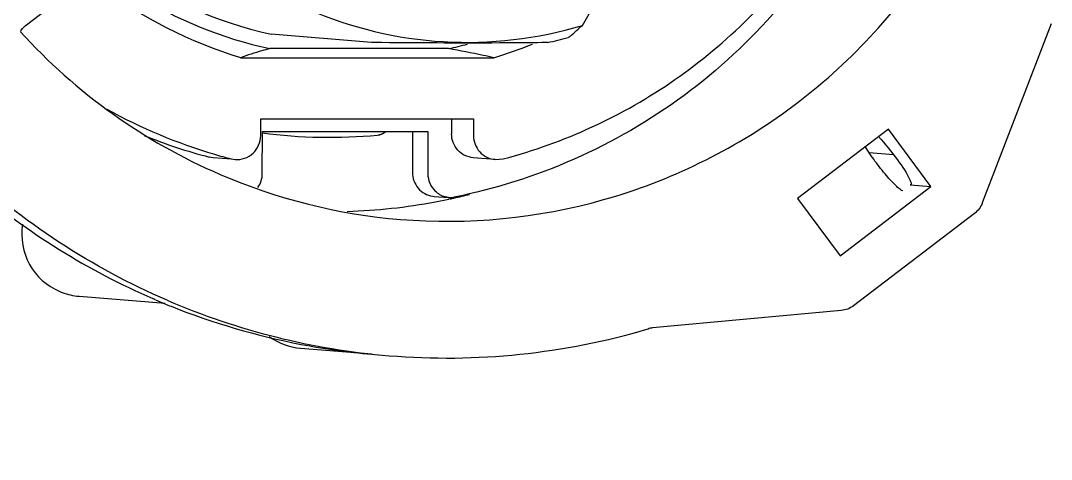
# Model space of a CAD drawing. Header units: metres. Extents: x 27859 to 32645, y 1492 to 8791.
# Drawn here: x 29754.48 to 29775.96, y 5245.79 to 5254.94 of the extents above; entities that cross this region are included whole.
import ezdxf

# ---------------------------------------------------------------- set-up
doc = ezdxf.new("R2010")
doc.units = ezdxf.units.M
doc.linetypes.add('CENTER', pattern=[2, 1.25, -0.25, 0.25, -0.25])
doc.layers.add('E-EQPT', color=190, linetype='Continuous')
doc.layers.add('E-HAT', color=253, linetype='CENTER', lineweight=15)

# ---------------------------------------------------------------- blocks, each defined once
blk = doc.blocks.new('EDG')
at = {"color": 0, "linetype": 'Continuous'}
for p, q in [((1109.994, 2259.233, 1), (1108.517, 2259.354, 1)), ((1098.725, 2258.448, 1), (1102.658, 2258.812, 1)), ((1095.949, 2256.424, 1), (1098.473, 2258.35, 1)), ((1114.611, 2258.151, 1), (1112.819, 2258.298, 1)), ((1113.021, 2258.224, 1), (1113.045, 2258.213, 1)), ((1113.045, 2258.213, 1), (1113.073, 2258.201, 1)), ((1098.748, 2257.311, 1), (1096.856, 2255.866, 1)), ((1099.635, 2256.113, 1), (1098.748, 2257.311, 1)), ((1094.349, 2252.471, 1), (1095.786, 2256.206, 1)), ((1097.743, 2254.668, 1), (1099.635, 2256.113, 1)), ((1106.877, 2256.121, 1), (1106.903, 2256.127, 1)), ((1107.208, 2256.069, 1), (1106.91, 2256.093, 1)), ((1107.241, 2256.065, 1), (1107.208, 2256.069, 1)), ((1097.287, 2255.831, 1), (1096.856, 2255.866, 1)), ((1096.856, 2255.866, 1), (1097.743, 2254.668, 1)), ((1097.276, 2255.828, 1), (1097.287, 2255.831, 1)), ((1107.34, 2254.715, 1), (1107.342, 2255.596, 1)), ((1107.661, 2254.715, 1), (1107.663, 2255.57, 1)), ((1110.791, 2255.596, 1), (1110.789, 2254.715, 1)), ((1097.635, 2255.203, 1), (1098.143, 2255.161, 1)), ((1105.938, 2255.301, 1), (1105.775, 2255.287, 1)), ((1105.938, 2255.301, 1), (1106.395, 2255.264, 1)), ((1111.442, 2255.287, 1), (1111.358, 2255.301, 1)), ((1111.443, 2255.294, 1), (1111.816, 2255.264, 1)), ((1111.815, 2255.264, 1), (1111.899, 2255.25, 1)), ((1106.389, 2254.452, 1), (1106.39, 2254.803, 1)), ((1106.846, 2254.452, 1), (1106.847, 2254.766, 1)), ((1110.789, 2254.715, 1), (1107.34, 2254.715, 1)), ((1110.825, 2254.803, 1), (1110.824, 2254.452, 1)), ((1110.824, 2254.452, 1), (1106.389, 2254.452, 1)), ((1111.244, 2253.179, 1), (1105.964, 2253.179, 1)), ((1104.843, 2252.861, 1), (1104.967, 2252.864, 1)), ((1106.908, 2252.989, 1), (1110.638, 2252.989, 1)), ((1108.513, 2252.86, 1), (1110.605, 2252.689, 1)), ((1115.789, 2252.567, 1), (1115.735, 2252.517, 1)), ((1115.821, 2252.619, 1), (1115.789, 2252.567, 1)), ((1104.121, 2252.504, 1), (1103.56, 2251.522, 1)), ((1114.74, 2251.758, 1), (1115.736, 2252.518, 1))]:
    blk.add_line(p, q, dxfattribs=at)
for centre, radius, start, end in [((1106.944, 2244.692, 1), 14.747, 85.3255, 106.5157), ((1106.916, 2244.61, 1), 14.831, 66.734, 85.2445), ((1107.211, 2244.681, 1), 14.736, 79.157, 84.914), ((1107.198, 2244.638, 1), 14.78, 68.1839, 79.1387), ((1107.2, 2244.647, 1), 14.772, 67.6273, 68.1757), ((1107.203, 2244.656, 1), 14.762, 66.7905, 67.6273), ((1107.119, 2244.502, 1), 14.937, 49.5729, 66.5066), ((1114.503, 2256.848, 1), 1.307, 69.5223, 85.2692), ((1114.507, 2256.862, 1), 1.293, 67.2001, 69.4906), ((1114.505, 2256.855, 1), 1.3, 350.855, 67.1977), ((1106.915, 2244.551, 1), 12.04, 66.7334, 85.2442), ((1109.393, 2244.406, 1), 11.982, 91.7724, 100.6267), ((1109.398, 2244.384, 1), 12.005, 102.5073, 104.1163), ((1109.397, 2244.39, 1), 11.999, 102.1253, 102.5072), ((1106.878, 2255.702, 1), 0.392, 85.2783, 101.1205), ((1109.395, 2244.398, 1), 11.99, 100.6325, 101.9973), ((1106.871, 2244.503, 1), 12.101, 42.2047, 66.6319), ((1108.611, 2244.484, 1), 11.168, 73.4633, 75.3118), ((1108.583, 2244.404, 1), 11.253, 61.0482, 73.4416), ((1109.055, 2244.404, 1), 11.212, 68.0593, 75.3051), ((1109.385, 2244.359, 1), 10.479, 82.2815, 95.4619), ((1108.596, 2244.431, 1), 9.134, 106.7464, 112.1131), ((1106.521, 2244.561, 1), 8.297, 66.3925, 106.8127), ((1106.682, 2244.5, 1), 8.561, 102.403, 105.3232), ((1108.776, 2244.372, 1), 8.817, 102.2335, 104.8733), ((1142.02, 2210.104, 1), 56.869, 131.4656, 131.792), ((1108.757, 2244.341, 1), 8.55, 53.7629, 77.5161)]:
    blk.add_arc(centre, radius, start, end, dxfattribs=at)
for points in [[(1110.649, 2258.991, 1), (1110.461, 2259.127, 1), (1110.226, 2259.214, 1), (1109.994, 2259.233, 1)], [(1102.658, 2258.812, 1), (1102.689, 2258.815, 1), (1102.722, 2258.819, 1), (1102.75, 2258.834, 1)], [(1098.473, 2258.35, 1), (1098.545, 2258.405, 1), (1098.635, 2258.44, 1), (1098.725, 2258.448, 1)], [(1095.786, 2256.206, 1), (1095.819, 2256.291, 1), (1095.877, 2256.369, 1), (1095.949, 2256.424, 1)], [(1107.342, 2255.596, 1), (1107.342, 2255.729, 1), (1107.282, 2255.871, 1), (1107.186, 2255.962, 1)], [(1110.882, 2255.884, 1), (1110.824, 2255.802, 1), (1110.792, 2255.697, 1), (1110.791, 2255.596, 1)], [(1108.388, 2254.791, 1), (1108.327, 2254.785, 1), (1108.265, 2254.757, 1), (1108.219, 2254.716, 1)]]:
    blk.add_open_spline(points, degree=3, dxfattribs=at)
for points, knots in [([(1112.775, 2258.235, 1), (1114.339, 2257.56, 1), (1117.262, 2255.646, 1), (1119.36, 2252.855, 1), (1120.144, 2251.333, 1)], [0, 0, 0, 0, 0.498803, 1, 1, 1, 1]), ([(1107.913, 2256.549, 1), (1106.5, 2256.665, 1), (1103.601, 2256.384, 1), (1099.686, 2254.47, 1), (1096.66, 2251.306, 1), (1094.896, 2247.284, 1), (1094.605, 2242.897, 1), (1095.824, 2238.678, 1), (1098.402, 2235.147, 1), (1100.838, 2233.532, 1), (1102.144, 2232.97, 1)], [0, 0, 0, 0, 0.124043, 0.248496, 0.373573, 0.499187, 0.624999, 0.750576, 0.875596, 1, 1, 1, 1]), ([(1098.542, 2249.978, 1), (1099.381, 2251.525, 1), (1101.755, 2254.28, 1), (1105.086, 2255.748, 1), (1106.802, 2256.087, 1)], [0, 0, 0, 0, 0.501475, 1, 1, 1, 1]), ([(1106.91, 2256.093, 1), (1106.934, 2256.091, 1), (1107.035, 2256.074, 1), (1107.128, 2256.017, 1), (1107.186, 2255.962, 1)], [0, 0, 0, 0, 0.228016, 1, 1, 1, 1]), ([(1107.663, 2255.57, 1), (1107.664, 2255.686, 1), (1107.579, 2255.926, 1), (1107.355, 2256.048, 1), (1107.241, 2256.065, 1)], [0, 0, 0, 0, 0.502395, 1, 1, 1, 1]), ([(1097.29, 2255.74, 1), (1097.285, 2255.751, 1), (1097.276, 2255.776, 1), (1097.261, 2255.817, 1), (1097.276, 2255.828, 1)], [0, 0, 0, 0, 0.391297, 1, 1, 1, 1]), ([(1097.445, 2255.951, 1), (1097.463, 2255.95, 1), (1097.508, 2255.919, 1), (1097.623, 2255.82, 1), (1097.802, 2255.618, 1), (1098.021, 2255.342, 1), (1098.164, 2255.135, 1), (1098.227, 2255.032, 1)], [0, 0, 0, 0, 0.044462, 0.126091, 0.381737, 0.701693, 1, 1, 1, 1]), ([(1097.949, 2254.822, 1), (1097.807, 2254.975, 1), (1097.577, 2255.274, 1), (1097.356, 2255.585, 1), (1097.29, 2255.74, 1)], [0, 0, 0, 0, 0.553113, 1, 1, 1, 1]), ([(1105.775, 2255.287, 1), (1104.504, 2254.954, 1), (1102.053, 2253.826, 1), (1100.143, 2251.922, 1), (1099.38, 2250.844, 1)], [0, 0, 0, 0, 0.498773, 1, 1, 1, 1]), ([(1106.39, 2254.803, 1), (1106.39, 2254.924, 1), (1106.298, 2255.174, 1), (1106.058, 2255.292, 1), (1105.938, 2255.301, 1)], [0, 0, 0, 0, 0.502476, 1, 1, 1, 1]), ([(1106.395, 2255.264, 1), (1106.514, 2255.254, 1), (1106.755, 2255.137, 1), (1106.847, 2254.887, 1), (1106.847, 2254.766, 1)], [0, 0, 0, 0, 0.497524, 1, 1, 1, 1]), ([(1111.358, 2255.301, 1), (1111.227, 2255.312, 1), (1110.941, 2255.214, 1), (1110.826, 2254.936, 1), (1110.825, 2254.803, 1)], [0, 0, 0, 0, 0.497367, 1, 1, 1, 1]), ([(1108.388, 2254.791, 1), (1108.372, 2254.789, 1), (1108.313, 2254.779, 1), (1108.258, 2254.746, 1), (1108.228, 2254.715, 1)], [0, 0, 0, 0, 0.27202, 1, 1, 1, 1]), ([(1105.964, 2253.179, 1), (1106.039, 2253.162, 1), (1106.353, 2253.095, 1), (1106.668, 2253.031, 1), (1106.908, 2252.989, 1)], [0, 0, 0, 0, 0.240668, 1, 1, 1, 1]), ([(1110.638, 2252.989, 1), (1110.693, 2253.003, 1), (1110.897, 2253.059, 1), (1111.1, 2253.124, 1), (1111.244, 2253.179, 1)], [0, 0, 0, 0, 0.271033, 1, 1, 1, 1]), ([(1111.242, 2253.178, 1), (1112.293, 2252.861, 1), (1114.3, 2251.837, 1), (1115.816, 2250.17, 1), (1116.403, 2249.237, 1)], [0, 0, 0, 0, 0.498842, 1, 1, 1, 1]), ([(1104.967, 2252.864, 1), (1105.204, 2252.867, 1), (1106.317, 2252.876, 1), (1107.429, 2252.872, 1), (1108.304, 2252.864, 1)], [0, 0, 0, 0, 0.213216, 1, 1, 1, 1]), ([(1108.304, 2252.864, 1), (1108.327, 2252.864, 1), (1108.396, 2252.862, 1), (1108.466, 2252.864, 1), (1108.513, 2252.86, 1)], [0, 0, 0, 0, 0.332277, 1, 1, 1, 1]), ([(1117.671, 2244.139, 1), (1117.674, 2245.159, 1), (1117.333, 2247.213, 1), (1115.84, 2249.934, 1), (1113.536, 2251.997, 1), (1111.622, 2252.775, 1), (1110.638, 2252.989, 1)], [0, 0, 0, 0, 0.251533, 0.502163, 0.751577, 1, 1, 1, 1]), ([(1104.363, 2252.719, 1), (1104.368, 2252.724, 1), (1104.386, 2252.738, 1), (1104.405, 2252.752, 1), (1104.42, 2252.756, 1)], [0, 0, 0, 0, 0.317346, 1, 1, 1, 1])]:
    blk.add_open_spline(points, degree=3, knots=knots, dxfattribs=at)

msp = doc.modelspace()

# ---------------------------------------------------------------- hatches: boundary and pattern name
at = {"layer": 'E-HAT', "linetype": 'Continuous'}
h = msp.add_hatch(dxfattribs=at)
h.set_pattern_fill('AR-CONC', color=8, scale=40, angle=90)
h.set_pattern_definition([(140, (30868.3, 2757.35), (25.101, 286.904), [30, -330]), (85, (30868.3, 2757.35), (-300.877, -55.5), [24, -264]), (190.4514, (30870.4, 2781.26), (-275.776, 231.404), [25.496, -280.457]), (136.184, (30788.3, 2757.35), (66.208, 426.897), [45, -495]), (186.636, (30793.8, 2792.93), (-389.647, 373.865), [38.244, -420.686]), (81.184, (30788.3, 2757.35), (-389.647, 373.865), [36, -396]), (111, (30808.3, 2797.35), (161.0476, 238.763), [30, -330]), (56, (30808.3, 2797.35), (-290.06, 97.326), [24, -264]), (161.4514, (30821.72, 2817.25), (-129.012, 336.089), [25.496, -280.457]), (127.5, (30868.3, 2757.35), (-133.1575, 4.864), [0, -260.8, 0, -268, 0, -265]), (97.5, (30868.3, 2757.35), (-157.7647, 105.2278), [0, -152.8, 0, -254.8, 0, -101]), (57.5, (30868.3, 2668.15), (9.022, 213.529), [0, -100, 0, -312, 0, -414]), (47.5, (30868.3, 2628.15), (-40.042, 233.2745), [0, -130, 0, -207.2, 0, -294])])
h.paths.add_polyline_path([(32053.297, 1585.353), (28053.297, 1585.353), (28053.297, 2085.353), (28638.297, 2085.353), (28638.297, 8185.353), (28053.297, 8185.353), (28053.297, 8685.353), (32053.297, 8685.353), (32053.297, 8185.353), (31468.297, 8185.353), (31468.297, 2085.353), (32053.297, 2085.353)])

# ---------------------------------------------------------------- next in the draw order: wipeouts: each hides what was drawn before it
msp.add_wipeout([(30870.305, 2757.353), (29240.319, 2757.353), (29240.319, 7507.34), (30870.305, 7507.34)]).translate(0, 0, -732205.316).dxf.layer = 'E-EQPT'

# ---------------------------------------------------------------- next in the draw order: block references
at = {"layer": 'E-EQPT', "rotation": 180}
msp.add_blockref('EDG', (30870.305, 7507.34, -732206.316), dxfattribs=at)

doc.saveas('drawing.dxf')
